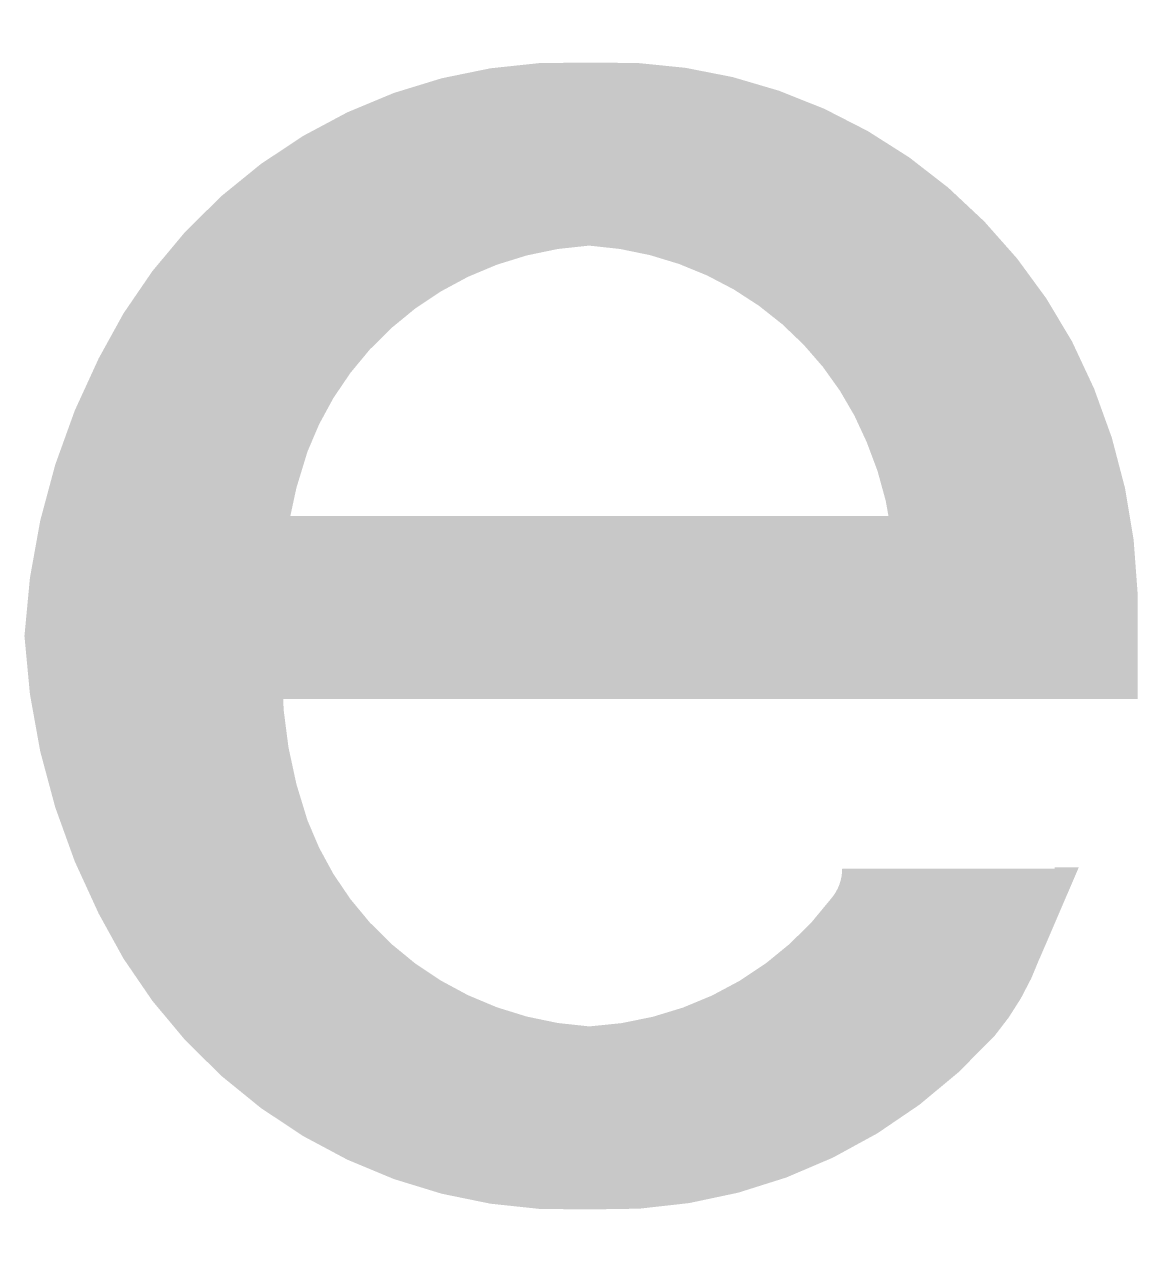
# Model space of a CAD drawing. Extents: x 0.004 to 0.735, y -0.04 to 0.762.
import ezdxf

# ---------------------------------------------------------------- set-up
doc = ezdxf.new("R2010")
doc.units = 0
doc.layers.get('0').update_dxf_attribs({"linetype": 'CONTINUOUS'})

msp = doc.modelspace()

# ---------------------------------------------------------------- linework, layer by layer
at = {"color": 0}
for points in [[(0.375, 0.677134, 0.12, 0.15, 0.296213), (0.121582, 0.512563, 0.15, 0.17, 0.105104), (0.089395, 0.361135, 0.146, 0.146, 0.105104)], [(0.375, 0.6771, 0.12, 0.15, -0.286745), (0.624325, 0.521304, 0.15, 0.16, -0.113936), (0.654687, 0.389793, 0.16, 0.16, 0), (0.654687, 0.379793, 0.12, 0.12, 0), (0.154687, 0.379793, 0.12, 0.12, 0)], [(0.375, 0.0451, 0.12, 0.15, -0.296213), (0.121582, 0.209671, 0.15, 0.17, -0.105104), (0.089395, 0.361099, 0.146, 0.146, -0.105104)], [(0.375, 0.0451, 0.12, 0.14, 0.221695), (0.587501, 0.144191, 0.14, 0.14, 0.176327), (0.610896, 0.208469, 0.16, 0.16, 0.176327)]]:
    msp.add_lwpolyline(points, format="xyseb", dxfattribs=at)
msp.add_solid([(0.680388, 0.209393), (0.69612, 0.209393), (0.670163, 0.148984)], dxfattribs=at)

doc.saveas('drawing.dxf')
